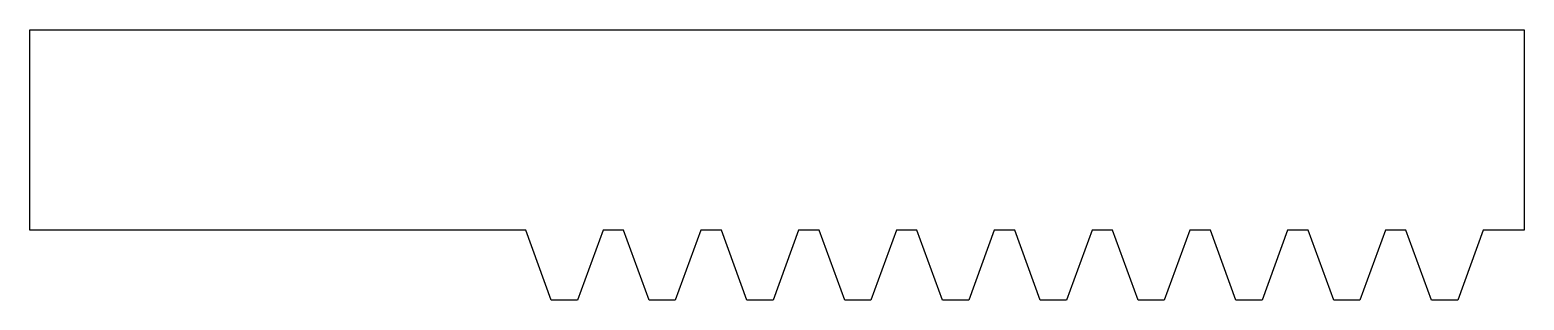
# Model space of a CAD drawing. Header units: millimetres. Extents: x -8 to 52, y 10.2 to 21.
import ezdxf

# ---------------------------------------------------------------- set-up
doc = ezdxf.new("R2010")
doc.units = ezdxf.units.MM

msp = doc.modelspace()

# ---------------------------------------------------------------- linework, layer by layer
msp.add_lwpolyline([(-8, 21), (52, 21), (52, 12.963), (50.357, 12.963), (49.333, 10.15), (48.28, 10.15), (47.256, 12.963), (46.43, 12.963), (45.406, 10.15), (44.353, 10.15), (43.329, 12.963), (42.503, 12.963), (41.479, 10.15), (40.426, 10.15), (39.402, 12.963), (38.576, 12.963), (37.552, 10.15), (36.499, 10.15), (35.475, 12.963), (34.649, 12.963), (33.625, 10.15), (32.572, 10.15), (31.548, 12.963), (30.722, 12.963), (29.698, 10.15), (28.645, 10.15), (27.621, 12.963), (26.795, 12.963), (25.771, 10.15), (24.718, 10.15), (23.694, 12.963), (22.868, 12.963), (21.844, 10.15), (20.791, 10.15), (19.767, 12.963), (18.941, 12.963), (17.917, 10.15), (16.864, 10.15), (15.84, 12.963), (15.014, 12.963), (13.99, 10.15), (12.937, 10.15), (11.913, 12.963), (-8, 12.963)], close=True)

doc.saveas('drawing.dxf')
